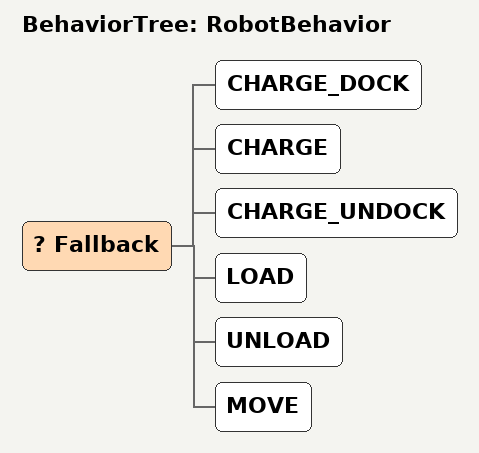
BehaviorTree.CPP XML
<?xml version='1.0' encoding='UTF-8'?>
<root BTCPP_format="4">
    <BehaviorTree ID="RobotBehavior">
        <Fallback>
            <CHARGE_DOCK />
            <CHARGE />
            <CHARGE_UNDOCK />
            <LOAD />
            <UNLOAD />
            <MOVE />
        </Fallback>
    </BehaviorTree>
</root>
